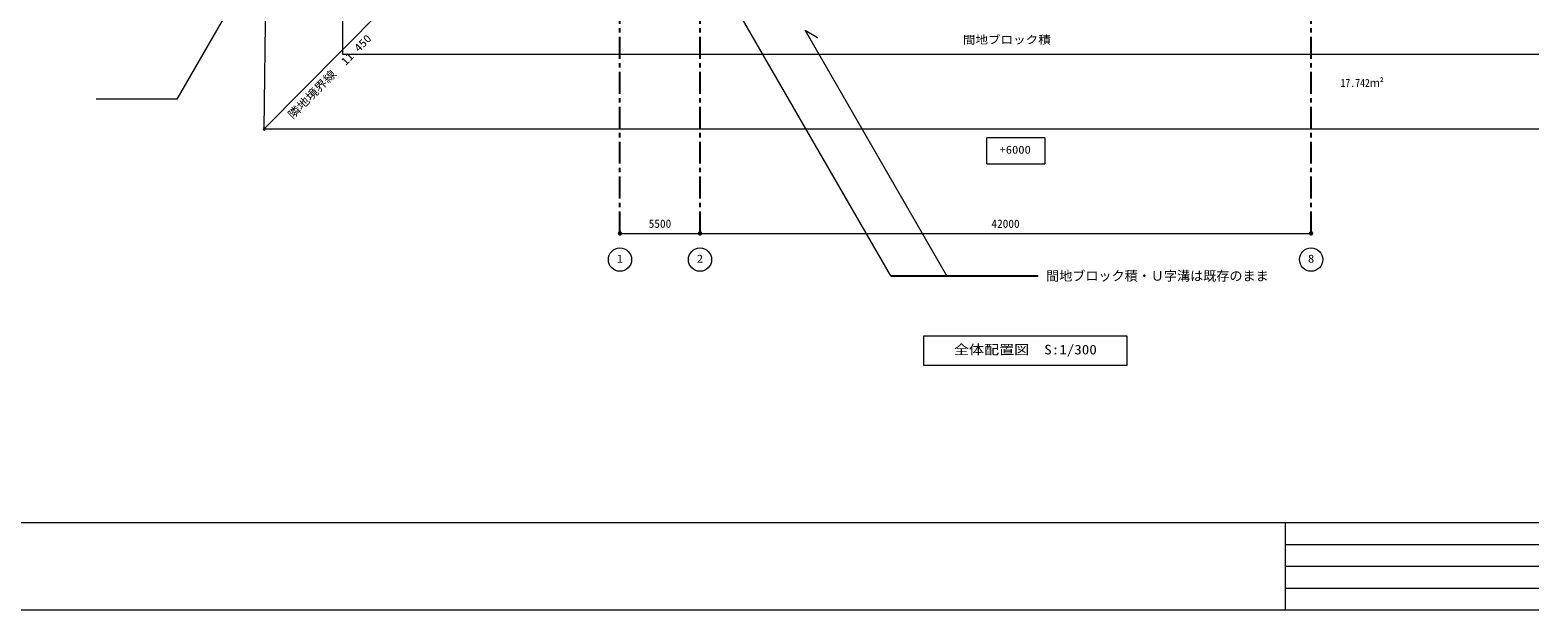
# Model space of a CAD drawing. Units: millimetres at full size, sheet at 1:300, with parts at other scales. Extents: x -120150 to 120150, y -84600 to 84600.
# Drawn here: x -68420 to 34670, y -84600 to -44753 of the extents above; entities that cross this region are included whole.
import ezdxf
from ezdxf.enums import TextEntityAlignment as Align

# ---------------------------------------------------------------- set-up
doc = ezdxf.new("R2010")
doc.units = ezdxf.units.MM
doc.header["$LTSCALE"] = 300
doc.linetypes.add('CHAIN1', pattern=[8, 5, -1, 1, -1])
for name, color, linetype, lineweight in [('0-5_姿線', 7, 'Continuous', 13), ('0-6_文字線', 5, 'Continuous', 13), ('0-8_建具線', 1, 'Continuous', 13), ('0-C_強調線', 4, 'Continuous', 13), ('0-E_その他', 7, 'Continuous', 13), ('4-5_室別面積', 7, 'Continuous', 18), ('F-F_F-Fﾚｲﾔ', 7, 'Continuous', 13)]:
    doc.layers.add(name, color=color, linetype=linetype, lineweight=lineweight)
for name, color, linetype in [('4-1_庇', 7, 'CHAIN1'), ('5-5_三斜面積', 7, 'Continuous'), ('5-6_文字線', 7, 'Continuous')]:
    doc.layers.add(name, color=color, linetype=linetype)
doc.styles.add('ＭＳ ゴシック', font='')
doc.styles.get('ＭＳ ゴシック').set_extended_font_data('MS Gothic')

# ---------------------------------------------------------------- blocks, each defined once
blk = doc.blocks.new('filled_dot')
at = {"color": 0, "linetype": 'Continuous', "lineweight": -2, "const_width": 1.25}
blk.add_lwpolyline([(-0.625, 0, 1), (0.625, 0, 1)], format="xyb", close=True, dxfattribs=at)

msp = doc.modelspace()

# ---------------------------------------------------------------- linework, layer by layer
at = {"layer": '0-5_姿線'}
for p, q in [((-52326.9, -51553.5), (-51799.5, -5556.5)), ((-44271.9, -43416), (-52326.9, -51553.5))]:
    msp.add_line(p, q, dxfattribs=at)
for start, end in [(0, 180), (180, 0)]:
    msp.add_arc((-52326.9, -51553.5), 75, start, end, dxfattribs=at)
at = {"layer": '0-6_文字線'}
for centre in [(-27872.9, -60527.9), (-22372.9, -60527.9), (19627.1, -60527.9)]:
    msp.add_circle(centre, 800, dxfattribs=at)
at = {"layer": '0-8_建具線'}
for p, q in [((-27872.9, -58727.9), (-22372.9, -58727.9)), ((-22372.9, -58727.9), (19627.1, -58727.9))]:
    msp.add_line(p, q, dxfattribs=at)
at = {"layer": '0-C_強調線'}
for p, q in [((-2672.7, -52157), (-2672.7, -53937)), ((-2662.7, -52147), (1317.3, -52147)), ((1327.3, -52157), (1327.3, -53937)), ((-2662.7, -53947), (1317.3, -53947)), ((-7005.5, -67789.5), (6994.5, -67789.5))]:
    msp.add_line(p, q, dxfattribs=at)
msp.add_lwpolyline([(6994.5, -67789.5), (6994.5, -65789.5), (-7005.5, -65789.5), (-7005.5, -67789.5)], dxfattribs=at)
at = {"layer": '0-E_その他'}
for p, q in [((-120150, -78600), (120150, -78600)), ((-120150, -84600), (120150, -84600))]:
    msp.add_line(p, q, dxfattribs=at)
at = {"layer": '4-1_庇'}
for p, q in [((-22372.9, -58727.9), (-22372.9, -3962.7)), ((19627.1, -58727.9), (19627.1, -3915.9)), ((-27872.9, -58727.9), (-27872.9, -31595.3))]:
    msp.add_line(p, q, dxfattribs=at)
at = {"layer": '4-5_室別面積'}
for p, q in [((-9256.5, -61643.8), (-20300.9, -42514.3)), ((-15143.8, -44770.6), (-14298.3, -45258.7)), ((-5402, -61643.8), (-15143.8, -44770.6)), ((-58297.1, -49493.8), (-63867.8, -49493.8)), ((-52251.9, -51553.5), (51348.4, -51553.5))]:
    msp.add_line(p, q, dxfattribs=at)
for points in [[(-43947.9, -1771.4), (-46947.9, -5200.3), (-46947.9, -46416), (46240.1, -46416), (46015.8, 9905.8)], [(-58297.1, -49493.8), (-42706.1, -22489.5), (-43551.6, -22977.7)]]:
    msp.add_lwpolyline(points, dxfattribs=at)
at = {"layer": '5-5_三斜面積'}
msp.add_line((-9256.5, -61643.8), (864.7, -61643.8), dxfattribs=at)
at = {"layer": 'F-F_F-Fﾚｲﾔ'}
for p, q in [((17850, -78600), (17850, -84600)), ((17850, -81600), (46350, -81600))]:
    msp.add_line(p, q, dxfattribs=at)
at = {"layer": 'F-F_F-Fﾚｲﾔ', "color": 4}
for p, q in [((17850, -80100), (46350, -80100)), ((17850, -83100), (46350, -83100))]:
    msp.add_line(p, q, dxfattribs=at)

# ---------------------------------------------------------------- block references
at = {"layer": '0-8_建具線', "xscale": 120, "yscale": 120, "rotation": 180}
for p in [(-27872.9, -58727.9), (-22372.9, -58727.9)]:
    msp.add_blockref('filled_dot', p, dxfattribs=at)
at = {"layer": '0-8_建具線', "xscale": 120, "yscale": 120}
for p in [(-22372.9, -58727.9), (19627.1, -58727.9)]:
    msp.add_blockref('filled_dot', p, dxfattribs=at)

# ---------------------------------------------------------------- texts
at = {"layer": '0-6_文字線', "style": 'ＭＳ ゴシック', "width": 1.15}
msp.add_text('隣地境界線  11.450', height=549.9, rotation=45.292, dxfattribs=at).set_placement((-50241.9, -51018), align=Align.BOTTOM_LEFT)
for s, height, p in [('間地ブロック積', 549.9, (-4303.5, -45863.7)), ('+6000', 549.9, (-1786.7, -53416.1)), ('1', 549.9, (-28088.6, -60902.9)), ('2', 549.9, (-22588.6, -60902.9)), ('8', 549.9, (19411.4, -60902.9)), ('全体配置図  S:1/300', 659.8, (-4921.8, -67239.5))]:
    msp.add_text(s, height=height, dxfattribs=at).set_placement(p, align=Align.BOTTOM_LEFT)
at = {"layer": '0-8_建具線', "style": 'ＭＳ ゴシック'}
for s, p in [('5500', (-25899.9, -58516.4)), ('42000', (-2344.2, -58516.4))]:
    msp.add_text(s, height=569.6, dxfattribs=at).set_placement(p, align=Align.BOTTOM_LEFT)
at = {"layer": '5-5_三斜面積', "style": 'ＭＳ ゴシック', "width": 0.9}
msp.add_text('17.742ｍ²', height=549.9, dxfattribs=at).set_placement((21645.9, -48828.3), align=Align.BOTTOM_LEFT)
at = {"layer": '5-6_文字線', "style": 'ＭＳ ゴシック'}
msp.add_text('間地ブロック積・Ｕ字溝は既存のまま', height=659.8, dxfattribs=at).set_placement((1412.3, -62173.4), align=Align.BOTTOM_LEFT)

doc.saveas('drawing.dxf')
